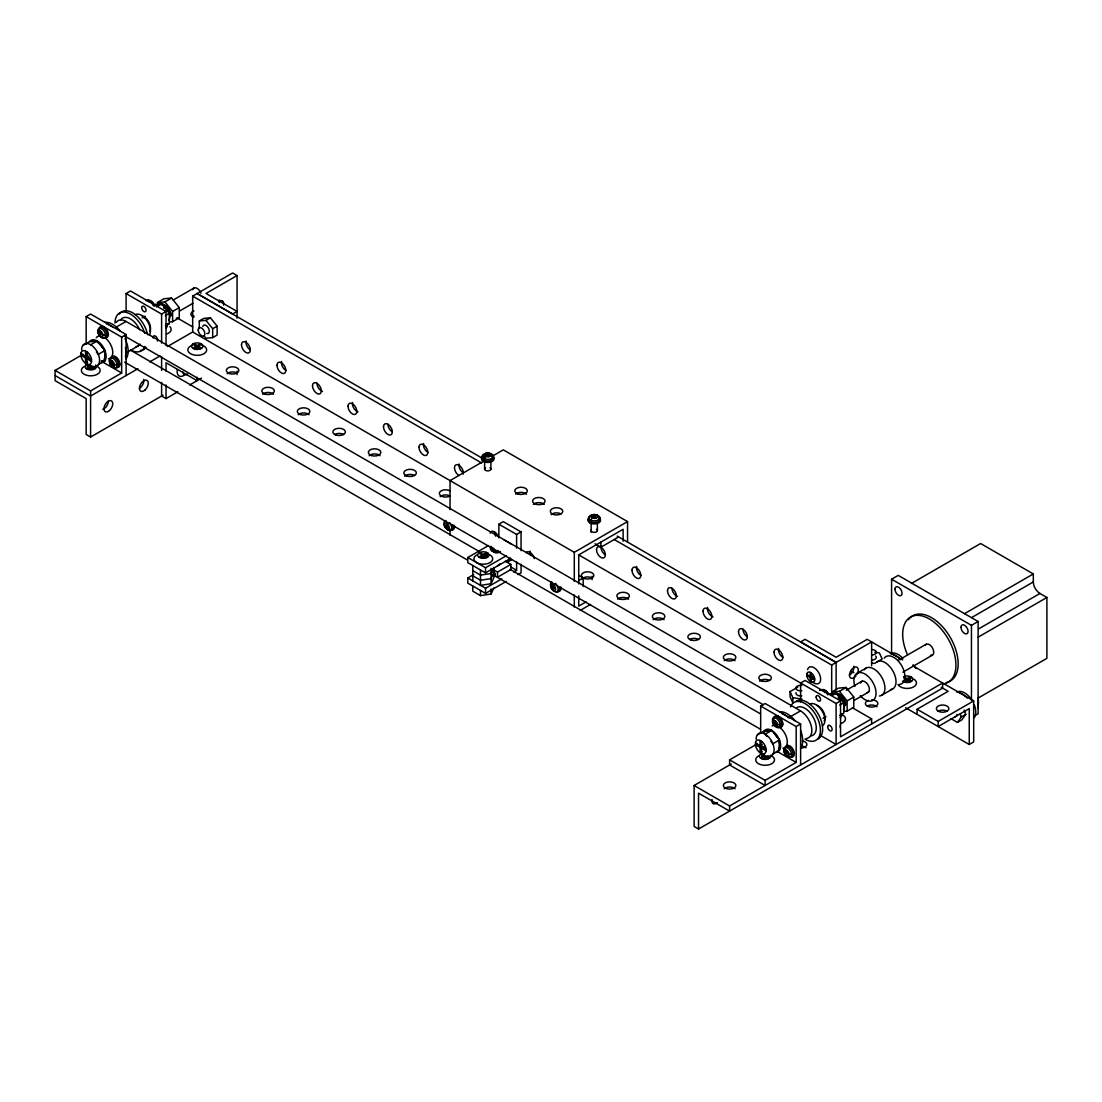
<?xml version="1.0" encoding="UTF-8"?>
<svg xmlns="http://www.w3.org/2000/svg" width="1102" height="1102" viewBox="0 0 1102 1102"><rect width="100%" height="100%" fill="white"/><g stroke="black" fill="none" stroke-linecap="round" stroke-linejoin="round"><path stroke-width="1.5" d="M169.749 317.307L169.019 320.475M844.256 706.74L843.526 709.908M483.323 461.38L485.403 456.338L490.128 453.611L492.456 454.685A5.414 3.127 0 0 1 491.602 458.46L490.473 458.969A5.414 3.127 0 0 1 485.059 458.969L483.075 457.812A5.414 3.127 0 0 1 483.93 454.038L485.059 453.542A5.414 3.127 0 0 1 490.473 453.542L491.602 454.038L492.208 456.256A6.281 3.623 0 0 1 492.208 461.38L490.9 461.958A6.281 3.623 0 0 1 482.786 461.022A6.281 3.623 0 0 1 483.323 456.256M500.198 551.468L499.771 551.675A6.281 3.623 0 0 1 492.208 551.096L492.801 548.19L491.947 547.529A5.414 3.127 0 0 1 491.409 546.785M600.328 519.359A6.281 3.623 0 0 1 598.703 522.871L597.408 523.436A6.281 3.623 0 0 1 589.832 522.871L591.898 517.83L596.637 515.102L598.965 516.177A5.414 3.127 0 0 1 598.097 519.951L596.981 520.447A5.414 3.127 0 0 1 591.554 520.447L589.57 519.304A5.414 3.127 0 0 1 590.438 515.529L591.554 515.033A5.414 3.127 0 0 1 596.981 515.033L598.551 516.507M109.387 360.767L109.525 359.707A5.414 3.127 60 0 1 113.231 358.563L114.222 359.293A5.414 3.127 60 0 1 116.922 363.977L116.922 366.277A5.414 3.127 60 0 1 113.231 367.421L112.239 366.69A5.414 3.127 60 0 1 109.525 361.993L109.387 360.767L109.842 363.026A3.334 1.928 60 0 0 111.509 365.905L112.115 366.36A3.334 1.928 60 0 0 114.388 365.657L114.388 364.239A3.334 1.928 60 0 0 112.721 361.36L112.115 360.905A3.334 1.928 60 0 0 109.842 361.608L114.484 364.996L119.884 364.266M840.247 727.513L840.247 725.226M444.354 524.8L444.437 524.139A3.334 1.928 60 0 1 446.103 523.174L447.329 523.877A3.334 1.928 60 0 1 449.079 527.514L448.996 528.175A3.334 1.928 60 0 1 447.329 529.139L446.103 528.437A3.334 1.928 60 0 1 444.354 524.8L449.079 527.514M550.862 586.278L550.945 585.63A3.334 1.928 60 0 1 552.612 584.666L553.824 585.369A3.334 1.928 60 0 1 555.573 589.005L555.491 589.666A3.334 1.928 60 0 1 553.824 590.631L552.612 589.914A3.334 1.928 60 0 1 550.862 586.278L555.573 589.005M163.743 308.174L166.058 305.681L167.724 307.293L171.003 313.423L171.278 315.255L170.176 316.522C169.543 310.626 164.143 302.678 157.462 304.717L162.476 303.821L166.058 305.681M111.15 357.916L111.605 356.924A6.281 3.623 60 0 1 115.448 356.58L116.592 357.42A6.281 3.623 60 0 1 119.843 363.577A6.281 3.623 60 0 1 117.666 367.434M785.671 747.335L786.112 746.357A6.281 3.623 60 0 1 789.955 746.013L791.098 746.853A6.281 3.623 60 0 1 794.39 753.699A6.281 3.623 60 0 1 791.098 756.743M493.889 572.517L491.065 578.619L480.5 580.244L472.772 575.781M480.5 569.996L480.5 585.369L491.065 583.743L493.889 577.641L493.889 567.392L491.065 573.495L480.5 575.12L472.772 570.657M472.772 586.03L472.772 591.154L480.5 595.617L491.065 593.992L493.889 587.889M98.505 330.145L97.995 332.281A5.414 3.127 60 0 0 100.709 336.978L101.701 337.708A5.414 3.127 60 0 0 105.393 336.565L105.393 334.264A5.414 3.127 60 0 0 102.693 329.581L101.701 328.851A5.414 3.127 60 0 0 97.995 329.994L98.312 333.314A3.334 1.928 60 0 0 99.979 336.193L100.585 336.633A3.334 1.928 60 0 0 102.858 335.931L102.858 334.526A3.334 1.928 60 0 0 101.191 331.647L100.585 331.192A3.334 1.928 60 0 0 98.312 331.895L102.954 335.284L108.354 334.553A6.281 3.623 60 0 0 105.062 327.707L103.919 326.867A6.281 3.623 60 0 0 99.469 329.429M794.39 753.699L788.991 754.429L784.348 751.041A3.334 1.928 60 0 1 786.621 750.338L787.241 750.779A3.334 1.928 60 0 1 788.908 753.672L788.908 755.077A3.334 1.928 60 0 1 786.621 755.779L786.015 755.338A3.334 1.928 60 0 1 784.348 752.446L784.032 749.14A5.414 3.127 60 0 1 787.737 747.996L788.729 748.713A5.414 3.127 60 0 1 791.443 753.41L791.443 755.697A5.414 3.127 60 0 1 787.737 756.84L786.745 756.124A5.414 3.127 60 0 1 784.032 751.426L783.894 750.2L785.519 748.575M510.061 558.163L507.168 562.295L511.603 559.733M951.026 718.683L957.473 722.402L961.33 716.906L965.779 714.344L964.112 710.074M965.779 714.344L961.908 719.84L957.473 722.402M169.887 314.607L171.003 313.423M845.509 702.856L845.785 704.688L844.697 705.941L844.407 704.04L845.509 702.856C844.132 697.883 839.311 691.588 833.525 693.64M830.77 695.224L831.982 694.136M169.102 312.321L170.273 311.301M844.407 704.04L843.609 701.754L844.779 700.734M165.755 327.969L166.664 327.294A5.662 3.265 0 0 0 167.228 324.815M840.11 717.443L841.019 716.768A5.662 3.265 0 0 0 841.019 713.504M110.999 359.142L110.035 359.872A6.089 3.513 60 0 1 114.332 357.379L115.448 358.191A6.089 3.513 60 0 1 118.603 365.465A6.089 3.513 60 0 1 114.332 367.324L113.217 366.511A6.089 3.513 60 0 1 111.288 364.115M187.533 373.964L185.976 374.79A5.662 3.265 -60 0 1 183.152 373.151L183.015 372.035M169.157 309.221L166.264 311.067M843.664 698.64L840.785 700.486M86.163 343.948L86.163 316.618L90.598 314.056L126.096 334.553L126.096 375.548M126.096 310.64L126.096 293.559L130.546 290.997L166.044 311.494L166.044 345.656M82.912 345.491L89.565 341.648L97.251 340.959L104.938 350.519L104.938 360.767L98.285 364.61M115.669 327.432L126.027 321.453L800.534 710.886A15.993 9.229 60 0 1 811.458 726.865A15.993 9.229 60 0 1 806.196 738.505M90.598 344.802L97.251 340.959M156.277 306.893L161.608 303.808L169.295 313.381L169.295 323.63L165.3 325.93M171.581 298.05L163.895 298.738L157.242 302.582L164.928 301.893L171.581 298.05L179.268 307.61L179.268 317.858L172.615 321.701L169.543 321.977M142.158 317.955L145.106 316.246A6.281 3.623 60 0 0 144.004 317.941M173.221 300.019L193.924 288.063M82.939 354.155L80.942 355.312L85.543 357.971L88.546 356.249L88.546 358.908M163.082 395.191L90.598 437.039L86.163 434.477L86.163 398.607L55.1 380.672L55.1 370.424L81.727 355.051M80.942 353.701L85.543 356.359L87.54 355.202M86.163 316.618L121.661 337.116L126.096 334.553M126.096 293.559L161.608 314.056L166.044 311.494M167.518 346.51L192.671 331.991L192.671 296.121L232.618 272.979L237.054 275.541L237.054 318.23M86.948 364.101L86.948 358.784L88.945 357.627M104.938 350.519L98.285 354.362L96.37 351.979M165.3 315.682L169.295 313.381M172.615 321.701L172.615 311.453L179.268 307.61M237.054 275.541L205.991 293.463L237.054 311.398L232.618 313.96L197.106 293.463M87.54 362.145L85.543 363.288L85.543 357.971M179.571 311.026L192.878 303.339M86.314 368.633L89.717 366.649L89.717 369.211M87.347 369.225L90.763 367.255L94.166 369.225M126.62 352.626L138.453 345.794M199.297 328.41L199.297 320.971L203.732 318.409L210.427 317.803L217.122 326.137L217.122 335.063L212.686 337.625L205.991 338.231L204.077 335.848M199.297 320.971L205.991 320.365L210.427 317.803M55.1 370.424L90.598 390.921L121.661 372.986L121.661 337.116M137.929 368.715L90.598 396.045L55.1 375.548M149.762 361.883L160.121 355.905M212.686 337.625L212.686 328.699L217.122 326.137M192.809 348.136L196.225 346.166L196.225 348.728M193.842 343.59L197.258 345.56L200.674 343.59M193.842 348.728L197.258 346.758L200.674 348.728M198.291 348.728L198.291 346.166L201.707 344.182M161.608 382.38L161.608 396.045L166.044 398.607L177.877 391.775M189.709 384.942L201.542 378.11M484.067 460.953L450.043 480.596L450.043 509.634M491.464 456.683L503.297 449.85L627.548 521.59L627.548 542.088M498.862 537.859L498.862 524.194L503.297 521.632L521.053 531.88L521.053 550.669M510.694 558.356L485.541 572.875L467.799 562.626L467.799 557.502L488.503 545.545M498.862 524.194L516.604 534.442L521.053 531.88M478.874 557.02L482.29 555.05L482.29 557.612M479.907 552.488L483.323 554.458L486.74 552.488L486.74 555.05M479.907 557.626L483.323 555.656L486.74 557.626M484.357 557.612L484.357 555.05L487.773 553.08M485.596 555.697L483.323 557.02L483.323 554.458M506.259 581.415L485.541 593.372L467.799 583.123L467.799 577.999L473.708 574.583M467.799 557.502L485.541 567.75L506.259 555.794M497.525 572.103L510.846 564.417L510.846 569.541L497.525 577.228L497.525 572.103L493.407 569.72M467.799 577.999L485.541 588.248L501.823 578.853M513.656 572.021L516.604 570.313L516.604 561.772M518.092 574.583L521.053 572.875L521.053 564.334M192.671 331.991L574.294 552.322L627.548 521.59M595.011 543.782L600.921 547.198L618.677 536.963M578.729 580.506L583.178 577.944L583.178 586.484M586.126 601.857L578.729 606.128L578.729 595.879M580.217 610.398L590.562 604.419M891.587 654.381L891.587 579.225L898.24 575.382L978.121 621.5L978.121 713.738L974.127 716.038M911.409 583.468L980.601 543.52L1033.318 573.949L1033.318 581.939A9.408 5.441 60 0 0 1039.971 593.468L1046.9 597.477L1046.9 658.349L977.708 698.296M836.115 689.824L836.129 662.398L871.627 641.901L871.627 665.815M760.669 733.381L760.669 706.051L765.119 703.489L800.617 723.986L800.617 764.981M806.816 675.526L810.232 677.496L812.449 676.215L812.449 678.846M614.2 539.498L831.679 665.057L836.115 662.495L617.148 536.082M790.051 691.601L792.889 697.704L792.889 702.828L790.051 696.726L790.051 691.601L797.779 687.138M857.108 673.253L865.993 668.129M964.539 613.662L1033.318 573.949M757.432 734.924L764.085 731.081L771.772 730.392L779.458 739.952L779.458 750.2L772.805 754.043M790.175 716.865L800.534 710.886M771.772 730.392L765.119 734.235L767.033 736.618M832.12 695.541L836.115 693.241L843.801 702.8L843.801 713.049L839.807 715.35M846.102 687.469L838.415 688.158L831.762 692.001L839.448 691.312L846.102 687.469L853.788 697.043L853.788 707.291L847.135 711.134L844.049 711.396M971.854 617.437L1033.318 581.939M846.253 690.293L862.522 680.898M898.061 660.47L926.162 644.257M757.446 743.588L755.449 744.732L760.063 747.404L762.061 746.247M729.607 759.857L765.119 780.354L765.119 785.478L729.607 764.981L729.607 759.857L756.234 744.484M755.449 743.12L760.063 745.778L762.061 744.635M694.108 785.478L729.607 805.975L942.623 682.992L942.623 688.116L698.544 829.021L694.108 826.459L694.108 785.478L731.356 763.975M760.669 706.051L796.181 726.549L800.617 723.986M578.454 554.733L836.115 703.489L840.551 700.927L840.551 736.797L871.613 718.862L871.613 723.986M891.587 579.225L971.454 625.344L978.121 621.5M761.454 753.534L761.454 748.203L764.457 746.481M779.458 739.952L772.805 743.795L770.877 741.398M839.807 705.101L843.801 702.8M847.135 711.134L847.135 700.886L853.788 697.043M762.061 751.564L760.063 752.721L760.063 747.404M823.015 718.38L825.977 716.672M854.078 700.445L868.872 691.904M902.855 672.206L932.444 655.125M978.507 628.966L1039.971 593.468M760.669 758.093L764.072 756.124L764.072 758.686M761.702 758.699L765.119 756.73L768.521 758.699M978.121 637.176L1046.9 597.477M902.662 681.243L906.078 679.273L906.078 681.835M903.695 681.835L907.111 679.865L910.527 681.835M908.158 681.835L908.158 679.273L911.561 677.289M881.683 695.293L892.772 688.888M765.119 780.354L796.181 762.419L796.181 726.549M917.098 714.371L917.098 709.247L948.161 691.312L941.232 687.317M917.098 709.247L938.174 721.424L973.686 700.927L973.686 741.922L969.237 744.484L905.637 707.759M166.361 308.023L167.724 307.293M842.231 696.726L839.614 698.916L838.25 697.607L840.564 695.114M590.824 516.163L591.223 515.984A6.089 3.513 0 0 1 592.697 515.626M782.861 723.986L777.461 724.703L772.736 721.975L772.502 719.413A5.414 3.127 60 0 1 776.207 718.284L777.199 719A5.414 3.127 60 0 1 779.913 723.697L779.913 725.984A5.414 3.127 60 0 1 776.207 727.127L775.216 726.411A5.414 3.127 60 0 1 772.502 721.714L773.012 719.578A6.089 3.513 60 0 1 777.323 717.085L778.425 717.898A6.089 3.513 60 0 1 781.58 725.171A6.089 3.513 60 0 1 777.323 727.031M88.477 367.31L90.763 368.619L90.763 366.057L87.347 364.087L85.86 365.024A5.662 3.265 0 0 0 85.86 368.288L87.926 369.487A5.662 3.265 0 0 0 93.587 369.487L95.654 368.288A5.662 3.265 0 0 0 95.654 365.024M762.281 753.3L760.215 754.498A5.662 3.265 0 0 0 760.215 757.763L762.281 758.961A5.662 3.265 0 0 0 767.942 758.961L770.009 757.763A5.662 3.265 0 0 0 770.573 755.283M445.911 520.571A5.414 3.127 60 0 0 444.12 522.238L443.996 523.298A5.414 3.127 60 0 0 446.833 529.222L447.825 529.952L450.043 529.359A6.281 3.623 60 0 0 454.327 528.037L454.479 526.797A6.281 3.623 60 0 0 454.327 525.378M485.403 453.611L486.092 453.308A3.334 1.928 0 0 1 489.426 453.308L490.652 454.01A3.334 1.928 0 0 1 490.128 456.338L489.426 456.641A3.334 1.928 0 0 1 486.092 456.641L484.88 455.939A3.334 1.928 0 0 1 485.403 453.611L490.128 456.338M591.912 515.102L592.601 514.799A3.334 1.928 0 0 1 595.934 514.799L597.16 515.502A3.334 1.928 0 0 1 596.623 517.816L595.934 518.133A3.334 1.928 0 0 1 592.601 518.133L591.375 517.417A3.334 1.928 0 0 1 591.912 515.102L596.623 517.816M162.683 305.034L164.267 304.496M838.787 693.929L837.203 694.467L840.881 697.442L843.609 701.754M833.842 693.626L835.302 693.144M160.782 304.317L162.476 303.821M835.302 693.75L836.983 693.254M159.005 304.207L160.796 303.711M153.922 304.496L161.608 303.808M176.196 318.134L179.268 317.858M166.209 323.892L169.295 323.63M101.866 361.043L104.938 360.767M828.428 693.929L836.115 693.241M448.9 529.842L448.941 529.842A6.089 3.513 60 0 0 453.087 528.561L453.239 527.362A6.089 3.513 60 0 0 452.66 524.538M874.823 652.205L879.341 652.907L882.179 659.01L874.451 663.473L871.434 663.005M792.889 697.704L801.939 699.109M492.801 548.19L493.93 548.686M903.117 681.573L904.287 682.097A5.662 3.265 0 0 0 909.949 682.097L912.015 680.898A5.662 3.265 0 0 0 912.015 677.634L909.949 676.435A5.662 3.265 0 0 0 904.287 676.435M487.332 552.749L486.161 552.226A5.662 3.265 0 0 0 480.5 552.226L478.433 553.424A5.662 3.265 0 0 0 478.433 556.689L480.5 557.887A5.662 3.265 0 0 0 486.161 557.887L488.227 556.689A5.662 3.265 0 0 0 488.227 553.424L487.332 552.749L487.332 555.312M902.676 659.933L867.191 639.339L836.129 657.274L805.066 639.339L800.631 641.901L836.129 662.398M913.035 665.911L973.686 700.927M903.695 676.697L907.111 678.667L910.527 676.697L910.527 679.259M908.158 679.273L911.561 681.243M903.805 677.95L906.078 679.273M197.106 293.559L481.602 457.826M850.909 671.035L853.871 672.743M192.671 296.121L481.629 462.964M806.816 674.328L810.232 676.297L810.232 672.358M814.681 678.873L811.265 676.903L811.265 672.95M814.681 680.072L811.265 678.088L811.265 682.042M177.877 318.326L192.671 326.867M840.551 700.927L805.052 680.43L800.617 682.992L800.617 701.781M852.383 707.759L871.613 718.862M198.291 346.166L201.707 348.136M192.809 344.182L196.225 346.166M578.729 575.382L583.178 577.944M503.862 539.801L511.603 544.264M819.847 735.089L836.115 744.484L836.115 703.489M124.622 336.014L763.397 704.812M505.35 561.249L510.846 564.417M510.694 566.896L516.604 570.313M130.491 350.147L478.915 551.303M510.185 569.362L760.339 713.779M484.357 555.05L487.773 557.02M478.874 553.08L482.29 555.05M492.938 572.021L495.308 573.384L495.308 575.947M124.622 362.131L467.096 559.857M492.401 574.473L760.421 729.207M102.431 361.883L121.661 372.986M776.951 751.316L796.181 762.419M91.549 359.831L86.948 357.158L86.948 351.841M766.069 749.25L761.454 746.591L761.454 741.274M86.948 358.784L91.549 361.442M761.454 748.203L766.069 750.861M95.213 368.633L91.797 366.649L91.797 369.211M761.702 753.561L765.119 755.531L765.119 758.093M766.152 756.124L769.568 758.093M86.314 364.679L89.717 366.649M760.669 754.154L764.072 756.124M761.702 756.124L763.975 757.432M775.092 720.625L775.712 721.066A3.334 1.928 60 0 1 777.378 723.959L777.378 725.364A3.334 1.928 60 0 1 775.092 726.066L774.486 725.626A3.334 1.928 60 0 1 772.819 722.733L772.819 721.328A3.334 1.928 60 0 1 775.092 720.625L775.092 726.066M839.448 691.312L847.135 700.886M205.991 320.365L212.686 328.699M164.928 301.893L172.615 311.453M960.228 714.055L961.33 716.906M153.977 305.819L153.894 305.061A3.334 1.928 60 0 0 151.621 301.728L151.002 301.466A3.334 1.928 60 0 0 150.437 301.411M971.454 625.344L971.454 700.5M969.237 744.484L969.237 708.614L938.174 726.549L938.174 721.424M831.679 665.057L831.679 694.095M810.232 677.496L810.232 681.435M786.621 750.338L786.621 755.779M760.063 740.461L760.063 745.778M729.607 805.975L729.607 811.1L698.544 793.164L698.544 829.021M623.112 541.234L623.112 529.277L578.729 554.885L578.729 583.922M600.921 542.074L600.921 547.198M597.408 523.726L597.408 530.558M592.049 576.236L592.049 579.652M591.127 523.726L591.127 532.266M574.294 552.322L574.294 581.36M574.294 595.025L574.294 606.982M553.218 584.914L553.218 590.369L555.325 591.857A5.414 3.127 60 0 0 558.025 590.286L558.163 589.212A5.414 3.127 60 0 0 555.325 583.302M516.604 534.442L516.604 548.107M491.065 568.37L491.065 583.743M491.065 588.867L491.065 593.992M490.9 460.526L490.9 469.066M485.541 567.75L485.541 572.875M485.541 588.248L485.541 593.372M484.632 460.526L484.632 469.066M480.5 590.493L480.5 595.617M472.772 565.533L472.772 580.906M450.043 530.131L450.043 535.255M446.723 523.422L446.723 528.891L448.817 530.365A5.414 3.127 60 0 0 451.531 528.795L451.655 527.734A5.414 3.127 60 0 0 449.74 522.789M237.054 371.181L237.054 374.597M197.258 345.56L197.258 348.122M197.106 377.256L197.106 380.672L166.044 362.737L166.044 371.278M166.044 384.942L166.044 398.607M161.608 314.056L161.608 343.094M161.608 356.759L161.608 370.424M112.115 360.905L112.115 366.36M100.585 331.192L100.585 336.633M90.598 390.921L90.598 437.039M87.347 364.087L87.347 366.649M85.543 351.042L85.543 356.359M856.089 675.802A6.281 3.623 -60 0 1 849.449 675.65A6.281 3.623 -60 0 1 855.4 666.958A6.281 3.623 -60 0 1 857.012 674.465M853.719 666.283A6.281 3.623 -60 0 1 849.435 675.209M717.443 802.573A6.281 3.623 -60 0 1 712.016 799.432M871.613 699.866A6.281 3.623 0 0 1 877.509 704.729A6.281 3.623 0 0 1 867.577 706.258A6.281 3.623 0 0 1 868.472 700.349M867.178 706.051A6.281 3.623 0 0 1 877.054 706.795M724.179 788.784A6.281 3.623 0 0 1 735.048 788.784M802.242 740.985A6.281 3.623 0 0 1 806.829 744.952A6.281 3.623 0 0 1 800.617 748.106M800.617 745.985A6.281 3.623 0 0 1 806.044 747.79M771.772 756.013A9.408 5.441 0 0 1 771.772 763.7A9.408 5.441 0 0 1 758.452 763.7A9.408 5.441 0 0 1 758.452 756.013M97.417 366.539A9.408 5.441 0 0 1 97.417 374.225A9.408 5.441 0 0 1 84.096 374.225A9.408 5.441 0 0 1 84.096 366.539M193.966 317.197A6.281 3.623 0 0 1 193.966 310.929M192.671 316.618A6.281 3.623 0 0 1 193.966 316.054M108.354 401.169A6.281 3.623 -60 0 1 102.761 409.352M143.701 379.432A6.281 3.623 -60 0 1 139.417 388.359M756.124 739.29A12.714 7.342 60 0 1 764.333 733.698A12.714 7.342 60 0 1 773.962 747.79A12.714 7.342 60 0 1 767.433 755.848M764.085 731.081A12.549 7.246 60 0 1 778.04 737.018A12.549 7.246 60 0 1 776.207 752.074M183.786 375.548A9.408 5.441 -60 0 1 177.367 369.583M807.546 669.63A9.408 5.441 60 0 1 815.7 668.9A9.408 5.441 60 0 1 820.411 681.036A9.408 5.441 60 0 1 812.257 681.766M201.969 345.174A9.408 5.441 0 0 1 204.476 353.384A9.408 5.441 0 0 1 190.054 353.384A9.408 5.441 0 0 1 192.547 345.174M169.915 326.674A9.408 5.441 0 0 1 166.471 334.099M913.778 679.149A9.408 5.441 0 0 1 911.822 687.703A9.408 5.441 0 0 1 898.02 684.397M871.613 649.533A4.711 2.714 0 0 1 876.324 652.246A4.711 2.714 0 0 1 871.613 654.96M875.691 656.007A4.711 2.714 0 0 1 871.613 660.084M938.174 711.176A6.281 3.623 0 0 0 948.684 709.55A6.281 3.623 0 0 0 940.998 705.115A6.281 3.623 0 0 0 938.174 711.176A6.281 3.623 0 0 1 947.059 711.176M492.208 551.096A6.281 3.623 0 0 1 491.203 546.716M499.771 563.907A3.141 1.818 0 0 1 497.457 565.657M498.214 550.642A6.089 3.513 0 0 1 490.762 546.344M499.674 551.565A3.141 1.818 0 0 1 495.831 552.846A3.141 1.818 0 0 1 493.613 550.628M489.977 554.94A9.408 5.441 0 0 1 489.977 562.626A9.408 5.441 0 0 1 476.67 562.626A9.408 5.441 0 0 1 476.67 554.94M557.695 591.333A6.281 3.623 60 0 0 560.835 589.529L560.987 588.289A6.281 3.623 60 0 0 560.835 586.87M551.716 586.691A6.089 3.513 60 0 1 551.138 583.881L551.275 582.683A6.089 3.513 60 0 1 551.716 581.732M559.596 587.476A6.089 3.513 60 0 1 559.747 588.854L559.596 590.052A6.089 3.513 60 0 1 555.436 591.333L553.342 590.7A5.414 3.127 60 0 1 550.49 584.79L550.628 583.716A5.414 3.127 60 0 1 551.62 582.311M589.832 522.871A6.281 3.623 0 0 1 588.826 518.491M598.703 517.747A6.281 3.623 0 0 1 599.695 518.491M597.312 515.984A6.089 3.513 0 0 1 598.565 521.508L597.312 522.072A6.089 3.513 0 0 1 589.432 521.163A6.089 3.513 0 0 1 589.956 516.535M447.825 529.029A6.089 3.513 60 0 1 446.778 527.941M492.071 455.043A6.089 3.513 0 0 1 492.071 460.016L490.803 460.581A6.089 3.513 0 0 1 482.938 459.672A6.089 3.513 0 0 1 483.461 455.043M489.343 454.134A6.089 3.513 0 0 1 490.803 454.492M551.11 514.648A6.281 3.623 0 0 1 560.987 513.904M533.368 504.399A6.281 3.623 0 0 1 544.236 504.399M515.612 494.151A6.281 3.623 0 0 1 526.481 494.151M530.517 555.229A6.281 3.623 60 0 1 530.076 551.096M495.721 536.206A6.281 3.623 60 0 1 494.426 531.839M489.977 467.785A3.141 1.818 0 0 1 489.977 470.347A3.141 1.818 0 0 1 485.541 470.347A3.141 1.818 0 0 1 485.541 467.785M596.485 529.277A3.141 1.818 0 0 1 595.08 532.307A3.141 1.818 0 0 1 591.237 530.076M526.081 552.667A6.281 3.623 60 0 1 530.503 552.708A6.281 3.623 60 0 1 534.208 558.604M490.128 533.161A6.281 3.623 60 0 1 493.848 531.536A6.281 3.623 60 0 1 498.269 536.619M779.5 711.727A21.833 12.604 60 0 1 794.941 720.639M800.603 730.433A21.833 12.604 60 0 1 800.603 748.258M782.324 713.793A21.833 12.604 60 0 1 789.004 717.994M796.98 707.525A15.993 9.229 60 0 1 813.937 718.614A15.993 9.229 60 0 1 810.631 735.943M790.465 706.905A21.833 12.604 60 0 1 808.537 706.079A21.833 12.604 60 0 1 820.315 732.307A21.833 12.604 60 0 1 804.97 739.208M796.278 701.189A21.833 12.604 60 0 1 818.111 713.793A21.833 12.604 60 0 1 818.111 739.015M809.791 704.095A12.549 7.246 60 0 1 822.34 711.355A12.549 7.246 60 0 1 822.34 725.846M106.495 323.947A21.833 12.604 60 0 1 113.175 327.473M125.408 347.474A21.833 12.604 60 0 1 125.408 356.704M104.993 322.294A21.833 12.604 60 0 1 120.435 331.22M124.967 338.41A21.833 12.604 60 0 1 126.083 358.839M120.669 319.773A15.993 9.229 60 0 1 139.72 329.815M140.257 344.127A15.993 9.229 60 0 1 136.111 346.524M144.968 346.427A21.833 12.604 60 0 1 130.463 349.789M115.021 323.038A21.833 12.604 60 0 1 127.446 312.72A21.833 12.604 60 0 1 144.734 333.369M119.305 314.029A21.833 12.604 60 0 1 134.692 314.153A21.833 12.604 60 0 1 147.599 334.664M146.056 347.309A21.833 12.604 60 0 1 140.395 350.574M135.284 314.676A12.549 7.246 60 0 1 146.952 320.53A12.549 7.246 60 0 1 149.238 335.104M219.146 299.909A6.281 3.623 -60 0 1 219.146 302.568M219.298 301.149A6.281 3.623 -60 0 1 223.582 305.13M142.13 315.888A9.408 5.441 60 0 1 149.128 322.679A9.408 5.441 60 0 1 149.61 331.482M147.792 300.405A5.414 3.127 60 0 1 149.514 300.254L150.506 300.667A5.414 3.127 60 0 1 154.211 306.08M146.07 300.653A6.281 3.623 60 0 1 147.145 300.763L148.288 301.245A6.281 3.623 60 0 1 149.431 302.086M146.359 300.46A6.089 3.513 60 0 1 148.288 300.295L149.404 300.763A6.089 3.513 60 0 1 153.123 305.406M153.233 338.08A3.141 1.818 60 0 1 155.671 336.275A3.141 1.818 60 0 1 157.297 341.041M801.829 690.747A4.711 2.714 0 0 1 795.906 688.116A4.711 2.714 0 0 1 801.829 685.485M801.829 695.858A4.711 2.714 0 0 1 796.071 692.538M842.768 715.019A9.408 5.441 0 0 1 840.826 723.573M202.768 326.454A4.711 2.714 60 0 1 208.347 327.941A4.711 2.714 60 0 1 206.845 333.507M884.19 658.225A15.69 9.064 60 0 1 901.643 665.649A15.69 9.064 60 0 1 899.356 684.48M877.082 661.723A15.69 9.064 60 0 1 893.736 672.592A15.69 9.064 60 0 1 890.471 689.604M864.23 669.754A15.69 9.064 60 0 1 881.683 677.179A15.69 9.064 60 0 1 879.382 696.009M854.904 686.45A15.69 9.064 60 0 1 863.348 673.226A15.69 9.064 60 0 1 875.938 695.031A15.69 9.064 60 0 1 860.263 695.734M860.676 683.033A6.281 3.623 60 0 1 867.66 684.328A6.281 3.623 60 0 1 867.178 692.552M925.46 644.904A6.281 3.623 60 0 1 932.829 648.596A6.281 3.623 60 0 1 930.446 655.304M908.461 619.723A37.661 21.737 60 0 1 949.731 636.474A37.661 21.737 60 0 1 946.315 682.51M915.996 668.625A37.661 21.737 60 0 1 913.09 664.713M907.497 654.726A37.661 21.737 60 0 1 914.674 615.55A37.661 21.737 60 0 1 951.963 646.626A37.661 21.737 60 0 1 942.623 683.998M893.047 654.547A15.69 9.064 60 0 1 900.609 659.671M890.292 653.706A15.69 9.064 60 0 1 902.827 658.39M956.853 692.139A15.69 9.064 60 0 1 971.826 700.032M974.306 704.867A15.69 9.064 60 0 1 974.306 717.678M959.608 692.979A15.69 9.064 60 0 1 967.17 698.103M773.99 718.862A6.281 3.623 60 0 1 778.425 716.3L779.569 717.14A6.281 3.623 60 0 1 782.819 724.634A6.281 3.623 60 0 1 778.425 726.549A12.549 7.246 60 0 1 786.993 739.098A12.549 7.246 60 0 1 782.861 748.23M772.144 725.929A12.549 7.246 60 0 1 773.99 725.35M776.207 726.218A6.089 3.513 60 0 1 775.161 725.13M763.755 732.389A6.281 3.623 60 0 1 764.678 732.1M788.839 756.743A6.089 3.513 60 0 0 793.109 754.884A6.089 3.513 60 0 0 789.955 747.624L788.839 746.812A6.089 3.513 60 0 0 784.541 749.291M785.12 752.115A6.089 3.513 60 0 1 784.693 750.669M766.276 731.122A10.979 6.336 60 0 1 769.761 730.819M773.783 733.133A10.979 6.336 60 0 1 777.254 737.472M778.494 740.034A10.979 6.336 60 0 1 778.494 749.002M816.637 705.321A9.408 5.441 60 0 1 823.649 712.112A9.408 5.441 60 0 1 824.131 720.901M821.706 690.389A5.414 3.127 60 0 1 824.034 689.673L825.026 690.1A5.414 3.127 60 0 1 828.346 694.219M819.668 690.362A6.281 3.623 60 0 1 821.651 690.183L822.808 690.678A6.281 3.623 60 0 1 825.026 692.648M820.177 690.527A6.089 3.513 60 0 1 822.795 689.714L823.91 690.196A6.089 3.513 60 0 1 827.643 694.825M824.957 690.844A3.334 1.928 60 0 1 825.522 690.899L826.128 691.161A3.334 1.928 60 0 1 828.401 694.494M81.617 349.871A12.714 7.342 60 0 1 90.598 344.678A12.714 7.342 60 0 1 99.593 360.244A12.714 7.342 60 0 1 90.598 365.423M192.767 289.716A6.35 3.664 60 0 1 196.514 288.077A6.35 3.664 60 0 1 200.991 293.215M89.565 341.648A12.549 7.246 60 0 1 103.533 347.585A12.549 7.246 60 0 1 101.701 362.654M102.803 337.611A6.089 3.513 60 0 0 107.073 335.752A6.089 3.513 60 0 0 103.919 328.479L102.803 327.666A6.089 3.513 60 0 0 98.643 331.523M99.759 334.388A6.089 3.513 60 0 1 99.07 332.969M108.354 334.553A6.281 3.623 60 0 1 105.062 337.611M96.232 337.804A12.549 7.246 60 0 1 99.469 335.931M106.205 338.796A12.549 7.246 60 0 1 112.707 351.111A12.549 7.246 60 0 1 108.354 358.811M91.769 341.703A10.979 6.336 60 0 1 95.24 341.386M97.251 342.24A10.979 6.336 60 0 1 102.748 348.039M103.987 350.615A10.979 6.336 60 0 1 103.987 359.583M102.748 360.726A10.979 6.336 60 0 1 101.136 361.222M116.233 322.335A15.993 9.229 60 0 1 126.027 321.453M285.859 370.424A6.281 3.623 60 0 1 281.575 361.497M250.347 349.926A6.281 3.623 60 0 1 246.063 341M262.675 394.24A6.281 3.623 0 0 1 273.544 394.24M334.664 434.477A6.281 3.623 0 0 1 343.548 434.477M227.164 373.743A6.281 3.623 0 0 1 237.04 372.986M582.173 578.702A6.281 3.623 0 0 1 592.049 577.944M298.174 414.724A6.281 3.623 0 0 1 309.042 414.724M357.998 411.9A6.281 3.623 60 0 1 352.571 402.492M322.5 391.417A6.281 3.623 60 0 1 316.921 383.234M392.353 431.915A6.281 3.623 60 0 1 387.918 424.229M427.851 452.412A6.281 3.623 60 0 1 423.567 443.486M463.363 472.91A6.281 3.623 60 0 1 459.066 463.983M458.914 475.472A6.281 3.623 60 0 1 454.506 467.344A6.281 3.623 60 0 1 459.686 465.747A6.281 3.623 60 0 1 463.212 474.149M605.356 554.885A6.281 3.623 60 0 1 601.072 545.972M450.043 490.845A6.281 3.623 0 0 0 441.172 490.845A6.281 3.623 0 0 0 441.172 495.969A6.281 3.623 0 0 0 450.043 495.969A6.281 3.623 0 0 0 440.166 496.713M404.668 476.216A6.281 3.623 0 0 1 414.545 475.472M369.17 455.718A6.281 3.623 0 0 1 380.038 455.718M653.183 619.696A6.281 3.623 0 0 1 664.051 619.696M617.671 599.199A6.281 3.623 0 0 1 628.539 599.199M677.51 596.375A6.281 3.623 60 0 1 671.931 588.192M640.854 575.382A6.281 3.623 60 0 1 636.57 566.456M713.008 616.872A6.281 3.623 60 0 1 707.58 607.45M747.363 636.873A6.281 3.623 60 0 1 742.927 629.187M782.861 657.371A6.281 3.623 60 0 1 778.577 648.444M689.673 639.435A6.281 3.623 0 0 1 698.544 639.435M724.179 660.69A6.281 3.623 0 0 1 735.048 660.69M759.677 681.174A6.281 3.623 0 0 1 769.554 680.43M956.935 714.358A4.711 2.714 60 0 1 955.269 716.727M977.777 703.916A9.408 5.441 60 0 1 977.777 707.897M978.039 700.018A5.662 3.265 60 0 1 978.438 701.368L978.438 703.751A5.662 3.265 60 0 1 978.039 704.633M81.025 352.943L81.025 356.166A7.631 4.408 60 0 0 84.854 362.778L87.637 364.404A7.631 4.408 60 0 0 91.466 362.2L91.466 358.963A7.631 4.408 60 0 0 87.637 352.351L84.854 350.739A7.631 4.408 60 0 0 81.025 352.943M755.545 742.376L755.545 745.599A7.631 4.408 60 0 0 759.361 752.211L762.157 753.823A7.631 4.408 60 0 0 765.973 751.619L765.973 748.396A7.631 4.408 60 0 0 762.157 741.784L759.361 740.158A7.631 4.408 60 0 0 755.545 742.376M806.884 673.777L806.884 676.16A5.662 3.265 60 0 0 809.722 681.064L811.788 682.262A5.662 3.265 60 0 0 814.612 680.623L814.612 678.226A5.662 3.265 60 0 0 811.788 673.336L809.722 672.137A5.662 3.265 60 0 0 806.884 673.777M193.263 343.852L192.354 344.527A5.662 3.265 0 0 0 192.354 347.791L194.434 348.99A5.662 3.265 0 0 0 200.082 348.99L202.162 347.791A5.662 3.265 0 0 0 202.162 344.527L200.082 343.328A5.662 3.265 0 0 0 194.434 343.328L193.263 343.852M725.171 788.04A6.281 3.623 0 0 0 735.681 786.415A6.281 3.623 0 0 0 727.995 781.979A6.281 3.623 0 0 0 725.171 788.04M109.497 410.578A6.281 3.623 -60 0 0 111.495 400.866A6.281 3.623 -60 0 0 104.07 407.437A6.281 3.623 -60 0 0 109.497 410.578M144.996 390.08A6.281 3.623 -60 0 0 146.993 380.369A6.281 3.623 -60 0 0 139.568 386.954A6.281 3.623 -60 0 0 144.996 390.08M553.411 514.469A6.281 3.623 0 0 0 562.819 511.342A6.281 3.623 0 0 0 553.411 508.201A6.281 3.623 0 0 0 553.411 514.469M535.655 504.22A6.281 3.623 0 0 0 545.077 501.093A6.281 3.623 0 0 0 535.655 497.952A6.281 3.623 0 0 0 535.655 504.22M517.912 493.971A6.281 3.623 0 0 0 527.321 490.845A6.281 3.623 0 0 0 517.912 487.704A6.281 3.623 0 0 0 517.912 493.971M141.635 307.651A3.141 1.818 60 0 0 144.954 311.797A3.141 1.818 60 0 0 144.954 307.362A3.141 1.818 60 0 0 141.635 307.651M198.222 329.939A4.711 2.714 60 0 0 203.209 336.151A4.711 2.714 60 0 0 203.209 329.498A4.711 2.714 60 0 0 198.222 329.939M894.962 589.171A5.014 2.893 60 0 0 900.279 595.796A5.014 2.893 60 0 0 900.279 588.688A5.014 2.893 60 0 0 894.962 589.171M960.985 627.3A5.014 2.893 60 0 0 966.316 633.912A5.014 2.893 60 0 0 966.316 626.818A5.014 2.893 60 0 0 960.985 627.3M816.141 697.084A3.141 1.818 60 0 0 819.475 701.216A3.141 1.818 60 0 0 819.475 696.781A3.141 1.818 60 0 0 816.141 697.084M827.671 726.797A3.141 1.818 60 0 0 831.004 730.943A3.141 1.818 60 0 0 831.004 726.493A3.141 1.818 60 0 0 827.671 726.797M276.974 365.299A6.281 3.623 60 0 0 283.641 373.578A6.281 3.623 60 0 0 283.641 364.707A6.281 3.623 60 0 0 276.974 365.299M264.962 394.061A6.281 3.623 0 0 0 274.384 390.921A6.281 3.623 0 0 0 264.962 387.78A6.281 3.623 0 0 0 264.962 394.061M241.476 344.802A6.281 3.623 60 0 0 248.129 353.081A6.281 3.623 60 0 0 248.129 344.21A6.281 3.623 60 0 0 241.476 344.802M335.972 435.056A6.281 3.623 0 0 0 345.381 431.915A6.281 3.623 0 0 0 335.972 428.774A6.281 3.623 0 0 0 335.972 435.056M371.47 455.553A6.281 3.623 0 0 0 380.879 452.412A6.281 3.623 0 0 0 371.47 449.272A6.281 3.623 0 0 0 371.47 455.553M312.486 385.796A6.281 3.623 60 0 0 319.139 394.075A6.281 3.623 60 0 0 319.139 385.204A6.281 3.623 60 0 0 312.486 385.796M229.464 373.564A6.281 3.623 0 0 0 238.872 370.424A6.281 3.623 0 0 0 229.464 367.283A6.281 3.623 0 0 0 229.464 373.564M300.46 414.559A6.281 3.623 0 0 0 309.882 411.418A6.281 3.623 0 0 0 300.46 408.277A6.281 3.623 0 0 0 300.46 414.559M584.473 578.522A6.281 3.623 0 0 0 593.882 575.382A6.281 3.623 0 0 0 584.473 572.255A6.281 3.623 0 0 0 584.473 578.522M347.984 406.294A6.281 3.623 60 0 0 354.637 414.572A6.281 3.623 60 0 0 354.637 405.701A6.281 3.623 60 0 0 347.984 406.294M596.485 549.76A6.281 3.623 60 0 0 603.138 558.053A6.281 3.623 60 0 0 603.138 549.168A6.281 3.623 60 0 0 596.485 549.76M383.482 426.791A6.281 3.623 60 0 0 390.136 435.07A6.281 3.623 60 0 0 390.136 426.198A6.281 3.623 60 0 0 383.482 426.791M418.98 447.288A6.281 3.623 60 0 0 425.634 455.567A6.281 3.623 60 0 0 425.634 446.696A6.281 3.623 60 0 0 418.98 447.288M406.969 476.05A6.281 3.623 0 0 0 416.377 472.91A6.281 3.623 0 0 0 406.969 469.769A6.281 3.623 0 0 0 406.969 476.05M655.47 619.517A6.281 3.623 0 0 0 664.892 616.376A6.281 3.623 0 0 0 655.47 613.235A6.281 3.623 0 0 0 655.47 619.517M619.971 599.02A6.281 3.623 0 0 0 629.38 595.879A6.281 3.623 0 0 0 619.971 592.752A6.281 3.623 0 0 0 619.971 599.02M690.968 640.014A6.281 3.623 0 0 0 700.39 636.873A6.281 3.623 0 0 0 690.968 633.733A6.281 3.623 0 0 0 690.968 640.014M631.983 570.257A6.281 3.623 60 0 0 638.637 578.55A6.281 3.623 60 0 0 638.637 569.665A6.281 3.623 60 0 0 631.983 570.257M667.481 590.755A6.281 3.623 60 0 0 674.148 599.033A6.281 3.623 60 0 0 674.148 590.162A6.281 3.623 60 0 0 667.481 590.755M773.99 652.246A6.281 3.623 60 0 0 780.643 660.525A6.281 3.623 60 0 0 780.643 651.654A6.281 3.623 60 0 0 773.99 652.246M738.492 631.749A6.281 3.623 60 0 0 745.145 640.028A6.281 3.623 60 0 0 745.145 631.157A6.281 3.623 60 0 0 738.492 631.749M702.993 611.252A6.281 3.623 60 0 0 709.647 619.531A6.281 3.623 60 0 0 709.647 610.66A6.281 3.623 60 0 0 702.993 611.252M761.978 681.008A6.281 3.623 0 0 0 771.386 677.868A6.281 3.623 0 0 0 761.978 674.727A6.281 3.623 0 0 0 761.978 681.008M726.48 660.511A6.281 3.623 0 0 0 735.888 657.371A6.281 3.623 0 0 0 726.48 654.23A6.281 3.623 0 0 0 726.48 660.511"/></g></svg>
